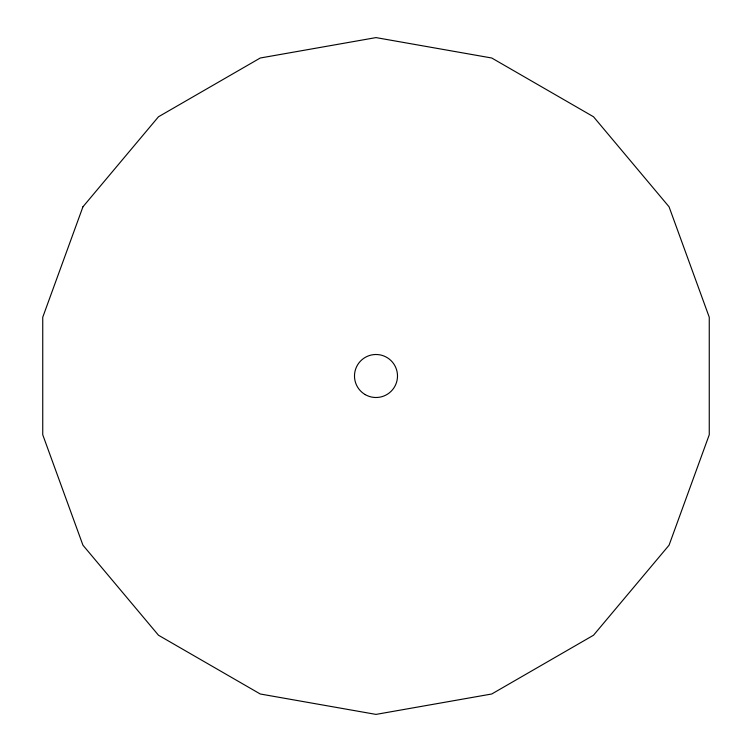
<?xml version="1.0" encoding="UTF-8"?>
<svg xmlns="http://www.w3.org/2000/svg" width="752" height="752" viewBox="0 0 752 752"><rect width="100%" height="100%" fill="white"/><g stroke="black" fill="none" stroke-linecap="round" stroke-linejoin="round"><path stroke-width="1.13" d="M82.936 206.8L42.742 317.241L42.742 434.759L82.936 545.2L158.484 635.233L260.258 693.993L376 714.4L491.742 693.993L593.516 635.233L669.064 545.2L709.258 434.759L709.258 317.241L669.064 206.8L593.516 116.767L491.742 58.007L376 37.6L260.258 58.007L158.484 116.767L82.936 206.8M365.246 394.621A21.498 21.498 0 0 0 397.498 376A21.498 21.498 0 0 0 365.246 357.379A21.498 21.498 0 0 0 365.246 394.621"/></g></svg>
